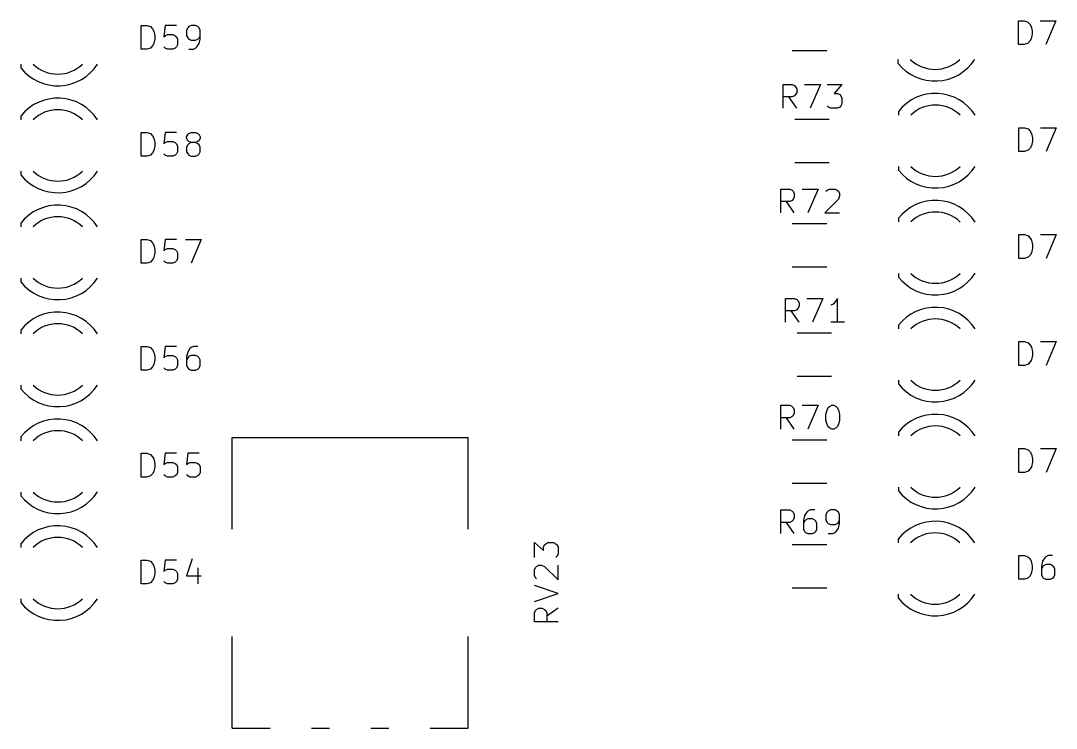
# Model space of a CAD drawing. Extents: x 119 to 479, y -311 to -46.
# Drawn here: x 303.23 to 346.82, y -176.52 to -146.75 of the extents above; entities that cross this region are included whole.
import ezdxf

# ---------------------------------------------------------------- set-up
doc = ezdxf.new("R2010")
doc.units = 0
doc.layers.add('BLACK', color=7, linetype='CONTINUOUS')

msp = doc.modelspace()

# ---------------------------------------------------------------- linework, layer by layer
at = {"layer": 'BLACK', "linetype": 'CONTINUOUS'}
for p, q in [((345.231, -147.752), (345.231, -146.752)), ((345.231, -146.752), (345.469, -146.752)), ((345.469, -146.752), (345.612, -146.8)), ((345.612, -146.8), (345.707, -146.895)), ((346.135, -146.752), (346.802, -146.752)), ((346.802, -146.752), (346.374, -147.752)), ((308.311, -147.952), (308.311, -146.952)), ((308.311, -146.952), (308.549, -146.952)), ((308.549, -146.952), (308.692, -147)), ((308.692, -147), (308.787, -147.095)), ((308.787, -147.095), (308.835, -147.19)), ((308.835, -147.19), (308.882, -147.381)), ((309.311, -146.952), (309.263, -147.429)), ((309.787, -146.952), (309.311, -146.952)), ((310.263, -147.048), (310.215, -147.143)), ((310.215, -147.143), (310.215, -147.381)), ((310.311, -147), (310.263, -147.048)), ((310.406, -146.952), (310.311, -147)), ((310.596, -146.952), (310.406, -146.952)), ((310.692, -147), (310.596, -146.952)), ((310.739, -147.048), (310.692, -147)), ((310.787, -147.143), (310.739, -147.048)), ((310.787, -147.524), (310.787, -147.143)), ((345.707, -146.895), (345.755, -146.99)), ((345.755, -146.99), (345.802, -147.181)), ((345.802, -147.181), (345.802, -147.324)), ((308.835, -147.714), (308.787, -147.81)), ((308.882, -147.524), (308.835, -147.714)), ((308.882, -147.381), (308.882, -147.524)), ((309.263, -147.429), (309.311, -147.381)), ((309.311, -147.381), (309.406, -147.333)), ((309.406, -147.333), (309.644, -147.333)), ((309.644, -147.333), (309.739, -147.381)), ((309.739, -147.381), (309.787, -147.429)), ((309.787, -147.429), (309.835, -147.524)), ((309.835, -147.524), (309.835, -147.762)), ((310.215, -147.381), (310.263, -147.476)), ((310.263, -147.476), (310.311, -147.524)), ((310.311, -147.524), (310.406, -147.571)), ((310.406, -147.571), (310.596, -147.571)), ((310.596, -147.571), (310.692, -147.524)), ((310.644, -147.857), (310.739, -147.714)), ((310.692, -147.524), (310.739, -147.476)), ((310.739, -147.476), (310.787, -147.381)), ((310.739, -147.714), (310.787, -147.524)), ((345.612, -147.705), (345.469, -147.752)), ((345.707, -147.61), (345.612, -147.705)), ((345.755, -147.514), (345.707, -147.61)), ((345.802, -147.324), (345.755, -147.514)), ((308.549, -147.952), (308.311, -147.952)), ((308.692, -147.905), (308.549, -147.952)), ((308.787, -147.81), (308.692, -147.905)), ((309.311, -147.905), (309.263, -147.857)), ((309.406, -147.952), (309.311, -147.905)), ((309.644, -147.952), (309.406, -147.952)), ((309.739, -147.905), (309.644, -147.952)), ((309.787, -147.857), (309.739, -147.905)), ((309.835, -147.762), (309.787, -147.857)), ((310.311, -147.952), (310.501, -147.952)), ((310.501, -147.952), (310.596, -147.905)), ((310.596, -147.905), (310.644, -147.857)), ((335.708, -148.01), (337.162, -148.01)), ((345.469, -147.752), (345.231, -147.752)), ((303.235, -148.58), (303.235, -148.736)), ((340.155, -148.38), (340.155, -148.536)), ((335.321, -150.432), (335.321, -149.432)), ((335.321, -149.432), (335.702, -149.432)), ((335.702, -149.432), (335.797, -149.48)), ((335.797, -149.48), (335.845, -149.528)), ((336.225, -149.432), (336.892, -149.432)), ((336.892, -149.432), (336.464, -150.432)), ((337.178, -149.432), (337.797, -149.432)), ((337.797, -149.432), (337.464, -149.813)), ((335.797, -149.909), (335.702, -149.956)), ((335.845, -149.861), (335.797, -149.909)), ((335.845, -149.528), (335.892, -149.623)), ((335.892, -149.766), (335.845, -149.861)), ((335.892, -149.623), (335.892, -149.766)), ((337.464, -149.813), (337.606, -149.813)), ((337.606, -149.813), (337.702, -149.861)), ((337.702, -149.861), (337.749, -149.909)), ((337.749, -149.909), (337.797, -150.004)), ((335.702, -149.956), (335.321, -149.956)), ((335.892, -150.432), (335.559, -149.956)), ((337.225, -150.385), (337.178, -150.337)), ((337.749, -150.337), (337.702, -150.385)), ((337.797, -150.242), (337.749, -150.337)), ((337.797, -150.004), (337.797, -150.242)), ((303.235, -150.764), (303.235, -150.92)), ((337.321, -150.432), (337.225, -150.385)), ((337.606, -150.432), (337.321, -150.432)), ((337.702, -150.385), (337.606, -150.432)), ((340.17, -150.564), (340.17, -150.72)), ((335.808, -150.89), (337.262, -150.89)), ((308.311, -152.452), (308.311, -151.452)), ((308.311, -151.452), (308.549, -151.452)), ((308.549, -151.452), (308.692, -151.5)), ((308.692, -151.5), (308.787, -151.595)), ((308.787, -151.595), (308.835, -151.69)), ((309.311, -151.452), (309.263, -151.929)), ((309.787, -151.452), (309.311, -151.452)), ((310.215, -151.643), (310.263, -151.548)), ((310.215, -151.69), (310.215, -151.643)), ((310.263, -151.548), (310.311, -151.5)), ((310.311, -151.5), (310.406, -151.452)), ((310.406, -151.452), (310.596, -151.452)), ((310.596, -151.452), (310.692, -151.5)), ((310.692, -151.5), (310.739, -151.548)), ((310.739, -151.548), (310.787, -151.643)), ((310.787, -151.643), (310.787, -151.69)), ((345.246, -152.252), (345.246, -151.252)), ((345.246, -151.252), (345.484, -151.252)), ((345.484, -151.252), (345.627, -151.3)), ((345.627, -151.3), (345.722, -151.395)), ((345.722, -151.395), (345.77, -151.49)), ((345.77, -151.49), (345.817, -151.681)), ((346.15, -151.252), (346.817, -151.252)), ((346.817, -151.252), (346.389, -152.252)), ((308.835, -151.69), (308.882, -151.881)), ((308.882, -152.024), (308.835, -152.214)), ((308.882, -151.881), (308.882, -152.024)), ((309.263, -151.929), (309.311, -151.881)), ((309.311, -151.881), (309.406, -151.833)), ((309.406, -151.833), (309.644, -151.833)), ((309.644, -151.833), (309.739, -151.881)), ((309.739, -151.881), (309.787, -151.929)), ((309.787, -151.929), (309.835, -152.024)), ((309.835, -152.024), (309.835, -152.262)), ((310.263, -151.786), (310.215, -151.69)), ((310.263, -151.976), (310.215, -152.071)), ((310.215, -152.071), (310.215, -152.262)), ((310.311, -151.833), (310.263, -151.786)), ((310.311, -151.929), (310.263, -151.976)), ((310.406, -151.881), (310.311, -151.833)), ((310.406, -151.881), (310.311, -151.929)), ((310.596, -151.881), (310.406, -151.881)), ((310.692, -151.833), (310.596, -151.881)), ((310.692, -151.929), (310.596, -151.881)), ((310.739, -151.786), (310.692, -151.833)), ((310.739, -151.976), (310.692, -151.929)), ((310.787, -151.69), (310.739, -151.786)), ((310.787, -152.071), (310.739, -151.976)), ((310.787, -152.262), (310.787, -152.071)), ((345.77, -152.014), (345.722, -152.11)), ((345.817, -151.824), (345.77, -152.014)), ((345.817, -151.681), (345.817, -151.824)), ((308.549, -152.452), (308.311, -152.452)), ((308.692, -152.405), (308.549, -152.452)), ((308.787, -152.31), (308.692, -152.405)), ((308.835, -152.214), (308.787, -152.31)), ((309.311, -152.405), (309.263, -152.357)), ((309.406, -152.452), (309.311, -152.405)), ((309.644, -152.452), (309.406, -152.452)), ((309.739, -152.405), (309.644, -152.452)), ((309.787, -152.357), (309.739, -152.405)), ((309.835, -152.262), (309.787, -152.357)), ((310.215, -152.262), (310.263, -152.357)), ((310.263, -152.357), (310.311, -152.405)), ((310.311, -152.405), (310.406, -152.452)), ((310.406, -152.452), (310.596, -152.452)), ((310.596, -152.452), (310.692, -152.405)), ((310.692, -152.405), (310.739, -152.357)), ((310.739, -152.357), (310.787, -152.262)), ((345.484, -152.252), (345.246, -152.252)), ((345.627, -152.205), (345.484, -152.252)), ((345.722, -152.11), (345.627, -152.205)), ((335.808, -152.71), (337.262, -152.71)), ((340.17, -152.88), (340.17, -153.036)), ((303.235, -153.08), (303.235, -153.236)), ((335.221, -154.832), (335.221, -153.832)), ((335.221, -153.832), (335.602, -153.832)), ((335.602, -153.832), (335.697, -153.88)), ((336.125, -153.832), (336.792, -153.832)), ((336.792, -153.832), (336.364, -154.832)), ((337.173, -153.88), (337.268, -153.832)), ((337.268, -153.832), (337.506, -153.832)), ((337.506, -153.832), (337.602, -153.88)), ((335.697, -153.88), (335.745, -153.928)), ((335.745, -154.261), (335.697, -154.309)), ((335.745, -153.928), (335.792, -154.023)), ((335.792, -154.166), (335.745, -154.261)), ((335.792, -154.023), (335.792, -154.166)), ((337.649, -154.261), (337.078, -154.832)), ((337.125, -153.928), (337.173, -153.88)), ((337.602, -153.88), (337.649, -153.928)), ((337.649, -153.928), (337.697, -154.023)), ((337.697, -154.118), (337.649, -154.261)), ((337.697, -154.023), (337.697, -154.118)), ((335.602, -154.356), (335.221, -154.356)), ((335.792, -154.832), (335.459, -154.356)), ((335.697, -154.309), (335.602, -154.356)), ((337.078, -154.832), (337.697, -154.832)), ((340.17, -155.064), (340.17, -155.22)), ((303.235, -155.264), (303.235, -155.42)), ((335.708, -155.29), (337.162, -155.29)), ((308.311, -156.952), (308.311, -155.952)), ((308.311, -155.952), (308.549, -155.952)), ((308.549, -155.952), (308.692, -156)), ((308.692, -156), (308.787, -156.095)), ((309.311, -155.952), (309.263, -156.429)), ((309.787, -155.952), (309.311, -155.952)), ((310.168, -155.952), (310.835, -155.952)), ((310.835, -155.952), (310.406, -156.952)), ((345.246, -156.752), (345.246, -155.752)), ((345.246, -155.752), (345.484, -155.752)), ((345.484, -155.752), (345.627, -155.8)), ((345.627, -155.8), (345.722, -155.895)), ((345.722, -155.895), (345.77, -155.99)), ((345.77, -155.99), (345.817, -156.181)), ((346.15, -155.752), (346.817, -155.752)), ((346.817, -155.752), (346.389, -156.752)), ((308.787, -156.095), (308.835, -156.19)), ((308.835, -156.19), (308.882, -156.381)), ((308.882, -156.381), (308.882, -156.524)), ((309.263, -156.429), (309.311, -156.381)), ((309.311, -156.381), (309.406, -156.333)), ((309.406, -156.333), (309.644, -156.333)), ((309.644, -156.333), (309.739, -156.381)), ((309.739, -156.381), (309.787, -156.429)), ((309.787, -156.429), (309.835, -156.524)), ((345.817, -156.324), (345.77, -156.514)), ((345.817, -156.181), (345.817, -156.324)), ((308.787, -156.81), (308.692, -156.905)), ((308.835, -156.714), (308.787, -156.81)), ((308.882, -156.524), (308.835, -156.714)), ((309.311, -156.905), (309.263, -156.857)), ((309.787, -156.857), (309.739, -156.905)), ((309.835, -156.762), (309.787, -156.857)), ((309.835, -156.524), (309.835, -156.762)), ((345.484, -156.752), (345.246, -156.752)), ((345.627, -156.705), (345.484, -156.752)), ((345.722, -156.61), (345.627, -156.705)), ((345.77, -156.514), (345.722, -156.61)), ((308.549, -156.952), (308.311, -156.952)), ((308.692, -156.905), (308.549, -156.952)), ((309.406, -156.952), (309.311, -156.905)), ((309.644, -156.952), (309.406, -156.952)), ((309.739, -156.905), (309.644, -156.952)), ((335.708, -157.11), (337.162, -157.11)), ((303.235, -157.58), (303.235, -157.736)), ((340.17, -157.38), (340.17, -157.536)), ((335.421, -159.432), (335.421, -158.432)), ((335.421, -158.432), (335.802, -158.432)), ((335.802, -158.432), (335.897, -158.48)), ((335.897, -158.48), (335.945, -158.528)), ((335.945, -158.528), (335.992, -158.623)), ((335.992, -158.623), (335.992, -158.766)), ((336.325, -158.432), (336.992, -158.432)), ((336.992, -158.432), (336.564, -159.432)), ((337.516, -158.575), (337.421, -158.67)), ((337.611, -158.432), (337.516, -158.575)), ((337.611, -159.432), (337.611, -158.432)), ((335.802, -158.956), (335.421, -158.956)), ((335.992, -159.432), (335.659, -158.956)), ((335.897, -158.909), (335.802, -158.956)), ((335.945, -158.861), (335.897, -158.909)), ((335.992, -158.766), (335.945, -158.861)), ((337.421, -158.67), (337.325, -158.718)), ((337.897, -159.432), (337.325, -159.432)), ((303.235, -159.764), (303.235, -159.92)), ((335.908, -159.89), (337.362, -159.89)), ((340.17, -159.564), (340.17, -159.72)), ((345.246, -161.252), (345.246, -160.252)), ((345.246, -160.252), (345.484, -160.252)), ((345.484, -160.252), (345.627, -160.3)), ((345.627, -160.3), (345.722, -160.395)), ((346.15, -160.252), (346.817, -160.252)), ((346.817, -160.252), (346.389, -161.252)), ((308.311, -161.452), (308.311, -160.452)), ((308.311, -160.452), (308.549, -160.452)), ((308.549, -160.452), (308.692, -160.5)), ((308.692, -160.5), (308.787, -160.595)), ((308.787, -160.595), (308.835, -160.69)), ((308.835, -160.69), (308.882, -160.881)), ((309.311, -160.452), (309.263, -160.929)), ((309.787, -160.452), (309.311, -160.452)), ((310.263, -160.69), (310.215, -160.881)), ((310.358, -160.548), (310.263, -160.69)), ((310.406, -160.5), (310.358, -160.548)), ((310.501, -160.452), (310.406, -160.5)), ((310.692, -160.452), (310.501, -160.452)), ((345.722, -160.395), (345.77, -160.49)), ((345.77, -160.49), (345.817, -160.681)), ((345.817, -160.681), (345.817, -160.824)), ((308.835, -161.214), (308.787, -161.31)), ((308.882, -161.024), (308.835, -161.214)), ((308.882, -160.881), (308.882, -161.024)), ((309.263, -160.929), (309.311, -160.881)), ((309.311, -160.881), (309.406, -160.833)), ((309.406, -160.833), (309.644, -160.833)), ((309.644, -160.833), (309.739, -160.881)), ((309.739, -160.881), (309.787, -160.929)), ((309.787, -160.929), (309.835, -161.024)), ((309.835, -161.024), (309.835, -161.262)), ((310.215, -160.881), (310.215, -161.262)), ((310.263, -160.929), (310.215, -161.024)), ((310.311, -160.881), (310.263, -160.929)), ((310.406, -160.833), (310.311, -160.881)), ((310.596, -160.833), (310.406, -160.833)), ((310.692, -160.881), (310.596, -160.833)), ((310.739, -160.929), (310.692, -160.881)), ((310.787, -161.024), (310.739, -160.929)), ((310.787, -161.262), (310.787, -161.024)), ((345.484, -161.252), (345.246, -161.252)), ((345.627, -161.205), (345.484, -161.252)), ((345.722, -161.11), (345.627, -161.205)), ((345.77, -161.014), (345.722, -161.11)), ((345.817, -160.824), (345.77, -161.014)), ((308.549, -161.452), (308.311, -161.452)), ((308.692, -161.405), (308.549, -161.452)), ((308.787, -161.31), (308.692, -161.405)), ((309.311, -161.405), (309.263, -161.357)), ((309.406, -161.452), (309.311, -161.405)), ((309.644, -161.452), (309.406, -161.452)), ((309.739, -161.405), (309.644, -161.452)), ((309.787, -161.357), (309.739, -161.405)), ((309.835, -161.262), (309.787, -161.357)), ((310.215, -161.262), (310.263, -161.357)), ((310.263, -161.357), (310.311, -161.405)), ((310.311, -161.405), (310.406, -161.452)), ((310.406, -161.452), (310.596, -161.452)), ((310.596, -161.452), (310.692, -161.405)), ((310.692, -161.405), (310.739, -161.357)), ((310.739, -161.357), (310.787, -161.262)), ((303.235, -162.08), (303.235, -162.236)), ((335.908, -161.71), (337.362, -161.71)), ((340.17, -161.88), (340.17, -162.036)), ((335.221, -163.932), (335.221, -162.932)), ((335.221, -162.932), (335.602, -162.932)), ((335.602, -162.932), (335.697, -162.98)), ((335.697, -162.98), (335.745, -163.028)), ((336.125, -162.932), (336.792, -162.932)), ((336.792, -162.932), (336.364, -163.932)), ((337.221, -163.028), (337.268, -162.98)), ((337.268, -162.98), (337.364, -162.932)), ((337.364, -162.932), (337.459, -162.932)), ((337.459, -162.932), (337.554, -162.98)), ((337.554, -162.98), (337.602, -163.028)), ((335.697, -163.409), (335.602, -163.456)), ((335.745, -163.361), (335.697, -163.409)), ((335.745, -163.028), (335.792, -163.123)), ((335.792, -163.266), (335.745, -163.361)), ((335.792, -163.123), (335.792, -163.266)), ((337.125, -163.313), (337.173, -163.123)), ((337.125, -163.551), (337.125, -163.313)), ((337.173, -163.123), (337.221, -163.028)), ((337.602, -163.028), (337.649, -163.123)), ((337.649, -163.123), (337.697, -163.313)), ((337.697, -163.313), (337.697, -163.551)), ((335.602, -163.456), (335.221, -163.456)), ((335.792, -163.932), (335.459, -163.456)), ((337.173, -163.742), (337.125, -163.551)), ((337.221, -163.837), (337.173, -163.742)), ((337.268, -163.885), (337.221, -163.837)), ((337.602, -163.837), (337.554, -163.885)), ((337.649, -163.742), (337.602, -163.837)), ((337.697, -163.551), (337.649, -163.742)), ((303.235, -164.264), (303.235, -164.42)), ((312.13, -168.145), (312.13, -164.28)), ((312.13, -164.28), (322.07, -164.28)), ((322.07, -168.145), (322.07, -164.28)), ((337.364, -163.932), (337.268, -163.885)), ((337.459, -163.932), (337.364, -163.932)), ((337.554, -163.885), (337.459, -163.932)), ((340.17, -164.064), (340.17, -164.22)), ((335.708, -164.39), (337.162, -164.39)), ((308.311, -165.952), (308.311, -164.952)), ((308.311, -164.952), (308.549, -164.952)), ((308.549, -164.952), (308.692, -165)), ((308.692, -165), (308.787, -165.095)), ((308.787, -165.095), (308.835, -165.19)), ((309.311, -164.952), (309.263, -165.429)), ((309.787, -164.952), (309.311, -164.952)), ((310.263, -164.952), (310.215, -165.429)), ((310.739, -164.952), (310.263, -164.952)), ((345.246, -165.752), (345.246, -164.752)), ((345.246, -164.752), (345.484, -164.752)), ((345.484, -164.752), (345.627, -164.8)), ((345.627, -164.8), (345.722, -164.895)), ((345.722, -164.895), (345.77, -164.99)), ((345.77, -164.99), (345.817, -165.181)), ((346.15, -164.752), (346.817, -164.752)), ((346.817, -164.752), (346.389, -165.752)), ((308.835, -165.19), (308.882, -165.381)), ((308.882, -165.524), (308.835, -165.714)), ((308.882, -165.381), (308.882, -165.524)), ((309.263, -165.429), (309.311, -165.381)), ((309.311, -165.381), (309.406, -165.333)), ((309.406, -165.333), (309.644, -165.333)), ((309.644, -165.333), (309.739, -165.381)), ((309.739, -165.381), (309.787, -165.429)), ((309.787, -165.429), (309.835, -165.524)), ((309.835, -165.524), (309.835, -165.762)), ((310.215, -165.429), (310.263, -165.381)), ((310.263, -165.381), (310.358, -165.333)), ((310.358, -165.333), (310.596, -165.333)), ((310.596, -165.333), (310.692, -165.381)), ((310.692, -165.381), (310.739, -165.429)), ((310.739, -165.429), (310.787, -165.524)), ((310.787, -165.524), (310.787, -165.762)), ((345.722, -165.61), (345.627, -165.705)), ((345.77, -165.514), (345.722, -165.61)), ((345.817, -165.324), (345.77, -165.514)), ((345.817, -165.181), (345.817, -165.324)), ((308.549, -165.952), (308.311, -165.952)), ((308.692, -165.905), (308.549, -165.952)), ((308.787, -165.81), (308.692, -165.905)), ((308.835, -165.714), (308.787, -165.81)), ((309.311, -165.905), (309.263, -165.857)), ((309.406, -165.952), (309.311, -165.905)), ((309.644, -165.952), (309.406, -165.952)), ((309.739, -165.905), (309.644, -165.952)), ((309.787, -165.857), (309.739, -165.905)), ((309.835, -165.762), (309.787, -165.857)), ((310.263, -165.905), (310.215, -165.857)), ((310.358, -165.952), (310.263, -165.905)), ((310.596, -165.952), (310.358, -165.952)), ((310.692, -165.905), (310.596, -165.952)), ((310.739, -165.857), (310.692, -165.905)), ((310.787, -165.762), (310.739, -165.857)), ((345.484, -165.752), (345.246, -165.752)), ((345.627, -165.705), (345.484, -165.752)), ((335.708, -166.21), (337.162, -166.21)), ((340.17, -166.38), (340.17, -166.536)), ((303.235, -166.58), (303.235, -166.736)), ((335.221, -168.332), (335.221, -167.332)), ((335.221, -167.332), (335.602, -167.332)), ((335.602, -167.332), (335.697, -167.38)), ((336.459, -167.332), (336.364, -167.38)), ((336.649, -167.332), (336.459, -167.332)), ((337.316, -167.332), (337.221, -167.38)), ((337.506, -167.332), (337.316, -167.332)), ((337.602, -167.38), (337.506, -167.332)), ((335.697, -167.38), (335.745, -167.428)), ((335.745, -167.761), (335.697, -167.809)), ((335.745, -167.428), (335.792, -167.523)), ((335.792, -167.666), (335.745, -167.761)), ((335.792, -167.523), (335.792, -167.666)), ((336.221, -167.57), (336.173, -167.761)), ((336.173, -167.761), (336.173, -168.142)), ((336.316, -167.428), (336.221, -167.57)), ((336.268, -167.761), (336.221, -167.809)), ((336.364, -167.713), (336.268, -167.761)), ((336.364, -167.38), (336.316, -167.428)), ((336.554, -167.713), (336.364, -167.713)), ((336.649, -167.761), (336.554, -167.713)), ((336.697, -167.809), (336.649, -167.761)), ((337.173, -167.428), (337.125, -167.523)), ((337.125, -167.523), (337.125, -167.761)), ((337.125, -167.761), (337.173, -167.856)), ((337.221, -167.38), (337.173, -167.428)), ((337.649, -167.428), (337.602, -167.38)), ((337.697, -167.523), (337.649, -167.428)), ((337.649, -167.856), (337.697, -167.761)), ((337.697, -167.904), (337.697, -167.523)), ((335.602, -167.856), (335.221, -167.856)), ((335.792, -168.332), (335.459, -167.856)), ((335.697, -167.809), (335.602, -167.856)), ((336.221, -167.809), (336.173, -167.904)), ((336.173, -168.142), (336.221, -168.237)), ((336.745, -167.904), (336.697, -167.809)), ((336.697, -168.237), (336.745, -168.142)), ((336.745, -168.142), (336.745, -167.904)), ((337.173, -167.856), (337.221, -167.904)), ((337.221, -167.904), (337.316, -167.951)), ((337.316, -167.951), (337.506, -167.951)), ((337.506, -167.951), (337.602, -167.904)), ((337.554, -168.237), (337.649, -168.094)), ((337.602, -167.904), (337.649, -167.856)), ((337.649, -168.094), (337.697, -167.904)), ((336.221, -168.237), (336.268, -168.285)), ((336.268, -168.285), (336.364, -168.332)), ((336.364, -168.332), (336.554, -168.332)), ((336.554, -168.332), (336.649, -168.285)), ((336.649, -168.285), (336.697, -168.237)), ((337.221, -168.332), (337.411, -168.332)), ((337.411, -168.332), (337.506, -168.285)), ((337.506, -168.285), (337.554, -168.237)), ((340.16, -168.564), (340.16, -168.72)), ((303.235, -168.754), (303.235, -168.91)), ((324.852, -169.329), (324.852, -168.71)), ((324.852, -168.71), (325.233, -169.043)), ((325.233, -168.9), (325.281, -168.805)), ((325.233, -169.043), (325.233, -168.9)), ((325.281, -168.805), (325.329, -168.757)), ((325.329, -168.757), (325.424, -168.71)), ((325.424, -168.71), (325.662, -168.71)), ((325.662, -168.71), (325.757, -168.757)), ((325.757, -168.757), (325.805, -168.805)), ((325.805, -168.805), (325.852, -168.9)), ((325.852, -168.9), (325.852, -169.186)), ((335.708, -168.79), (337.162, -168.79)), ((308.311, -170.442), (308.311, -169.442)), ((308.311, -169.442), (308.549, -169.442)), ((308.549, -169.442), (308.692, -169.49)), ((308.692, -169.49), (308.787, -169.585)), ((309.311, -169.442), (309.263, -169.919)), ((309.787, -169.442), (309.311, -169.442)), ((310.454, -169.395), (310.215, -170.109)), ((325.805, -169.281), (325.757, -169.329)), ((325.852, -169.186), (325.805, -169.281)), ((345.236, -170.252), (345.236, -169.252)), ((345.236, -169.252), (345.474, -169.252)), ((345.474, -169.252), (345.617, -169.3)), ((345.617, -169.3), (345.712, -169.395)), ((345.712, -169.395), (345.76, -169.49)), ((345.76, -169.49), (345.807, -169.681)), ((346.236, -169.49), (346.188, -169.681)), ((346.331, -169.348), (346.236, -169.49)), ((346.379, -169.3), (346.331, -169.348)), ((346.474, -169.252), (346.379, -169.3)), ((346.664, -169.252), (346.474, -169.252)), ((308.787, -169.585), (308.835, -169.68)), ((308.835, -169.68), (308.882, -169.871)), ((308.882, -169.871), (308.882, -170.014)), ((309.263, -169.919), (309.311, -169.871)), ((309.311, -169.871), (309.406, -169.823)), ((309.406, -169.823), (309.644, -169.823)), ((309.644, -169.823), (309.739, -169.871)), ((309.739, -169.871), (309.787, -169.919)), ((309.787, -169.919), (309.835, -170.014)), ((310.692, -169.776), (310.692, -170.442)), ((324.852, -169.852), (324.9, -169.757)), ((324.852, -170.09), (324.852, -169.852)), ((324.9, -169.757), (324.948, -169.71)), ((324.948, -169.71), (325.043, -169.662)), ((325.043, -169.662), (325.138, -169.662)), ((325.138, -169.662), (325.281, -169.71)), ((325.281, -169.71), (325.852, -170.281)), ((325.852, -170.281), (325.852, -169.662)), ((345.807, -169.824), (345.76, -170.014)), ((345.807, -169.681), (345.807, -169.824)), ((346.188, -169.681), (346.188, -170.062)), ((346.236, -169.729), (346.188, -169.824)), ((346.283, -169.681), (346.236, -169.729)), ((346.379, -169.633), (346.283, -169.681)), ((346.569, -169.633), (346.379, -169.633)), ((346.664, -169.681), (346.569, -169.633)), ((346.712, -169.729), (346.664, -169.681)), ((346.76, -169.824), (346.712, -169.729)), ((346.76, -170.062), (346.76, -169.824)), ((308.692, -170.395), (308.549, -170.442)), ((308.787, -170.3), (308.692, -170.395)), ((308.835, -170.204), (308.787, -170.3)), ((308.882, -170.014), (308.835, -170.204)), ((309.311, -170.395), (309.263, -170.347)), ((309.406, -170.442), (309.311, -170.395)), ((309.739, -170.395), (309.644, -170.442)), ((309.787, -170.347), (309.739, -170.395)), ((309.835, -170.252), (309.787, -170.347)), ((309.835, -170.014), (309.835, -170.252)), ((310.215, -170.109), (310.835, -170.109)), ((324.9, -170.186), (324.852, -170.09)), ((324.948, -170.233), (324.9, -170.186)), ((345.474, -170.252), (345.236, -170.252)), ((345.617, -170.205), (345.474, -170.252)), ((345.712, -170.11), (345.617, -170.205)), ((345.76, -170.014), (345.712, -170.11)), ((346.188, -170.062), (346.236, -170.157)), ((346.236, -170.157), (346.283, -170.205)), ((346.283, -170.205), (346.379, -170.252)), ((346.379, -170.252), (346.569, -170.252)), ((346.569, -170.252), (346.664, -170.205)), ((346.664, -170.205), (346.712, -170.157)), ((346.712, -170.157), (346.76, -170.062)), ((308.549, -170.442), (308.311, -170.442)), ((309.644, -170.442), (309.406, -170.442)), ((325.852, -170.852), (324.852, -170.519)), ((335.708, -170.61), (337.162, -170.61)), ((303.235, -171.07), (303.235, -171.226)), ((324.852, -171.186), (325.852, -170.852)), ((340.16, -170.88), (340.16, -171.036)), ((324.852, -171.662), (324.9, -171.567)), ((324.852, -172.043), (324.852, -171.662)), ((324.9, -171.567), (324.948, -171.519)), ((324.948, -171.519), (325.043, -171.471)), ((325.043, -171.471), (325.186, -171.471)), ((325.186, -171.471), (325.281, -171.519)), ((325.281, -171.519), (325.329, -171.567)), ((325.329, -171.567), (325.376, -171.662)), ((325.852, -171.471), (325.376, -171.805)), ((325.376, -171.662), (325.376, -172.043)), ((325.852, -172.043), (324.852, -172.043)), ((312.13, -176.52), (312.13, -172.655)), ((322.07, -176.52), (322.07, -172.655)), ((312.13, -176.52), (313.729, -176.52)), ((315.471, -176.52), (316.23, -176.52)), ((317.971, -176.52), (318.73, -176.52)), ((320.47, -176.52), (322.07, -176.52))]:
    msp.add_line(p, q, dxfattribs=at)
at = {"layer": 'BLACK'}
for centre, radius, start, end in [((304.795, -147.5), 1.99, -141.621, -32.8209), ((304.795, -147.5), 1.5, -133.946, -46.0455), ((341.715, -147.3), 1.99, -141.621, -32.8209), ((341.715, -147.3), 1.5, -133.946, -46.0455), ((341.73, -151.8), 1.99, 32.8209, 141.621), ((304.795, -152), 1.99, 32.8209, 141.621), ((341.73, -151.8), 1.5, 46.0455, 133.946), ((304.795, -152), 1.5, 46.0455, 133.946), ((341.73, -151.8), 1.99, -141.621, -32.8209), ((341.73, -151.8), 1.5, -133.946, -46.0455), ((304.795, -152), 1.99, -141.621, -32.8209), ((304.795, -152), 1.5, -133.946, -46.0455), ((304.795, -156.5), 1.99, 32.8209, 141.621), ((341.73, -156.3), 1.99, 32.8209, 141.621), ((304.795, -156.5), 1.5, 46.0455, 133.946), ((341.73, -156.3), 1.5, 46.0455, 133.946), ((304.795, -156.5), 1.99, -141.621, -32.8209), ((304.795, -156.5), 1.5, -133.946, -46.0455), ((341.73, -156.3), 1.99, -141.621, -32.8209), ((341.73, -156.3), 1.5, -133.946, -46.0455), ((304.795, -161), 1.99, 32.8209, 141.621), ((341.73, -160.8), 1.99, 32.8209, 141.621), ((304.795, -161), 1.5, 46.0455, 133.946), ((341.73, -160.8), 1.5, 46.0455, 133.946), ((304.795, -161), 1.99, -141.621, -32.8209), ((304.795, -161), 1.5, -133.946, -46.0455), ((341.73, -160.8), 1.99, -141.621, -32.8209), ((341.73, -160.8), 1.5, -133.946, -46.0455), ((341.73, -165.3), 1.99, 32.8209, 141.621), ((304.795, -165.5), 1.99, 32.8209, 141.621), ((341.73, -165.3), 1.5, 46.0455, 133.946), ((304.795, -165.5), 1.5, 46.0455, 133.946), ((341.73, -165.3), 1.99, -141.621, -32.8209), ((341.73, -165.3), 1.5, -133.946, -46.0455), ((304.795, -165.5), 1.99, -141.621, -32.8209), ((304.795, -165.5), 1.5, -133.946, -46.0455), ((304.795, -169.99), 1.99, 32.8209, 141.621), ((341.72, -169.8), 1.99, 32.8209, 141.621), ((304.795, -169.99), 1.5, 46.0455, 133.946), ((341.72, -169.8), 1.5, 46.0455, 133.946), ((304.795, -169.99), 1.99, -141.621, -32.8209), ((304.795, -169.99), 1.5, -133.946, -46.0455), ((341.72, -169.8), 1.99, -141.621, -32.8209), ((341.72, -169.8), 1.5, -133.946, -46.0455)]:
    msp.add_arc(centre, radius, start, end, dxfattribs=at)

doc.saveas('drawing.dxf')
